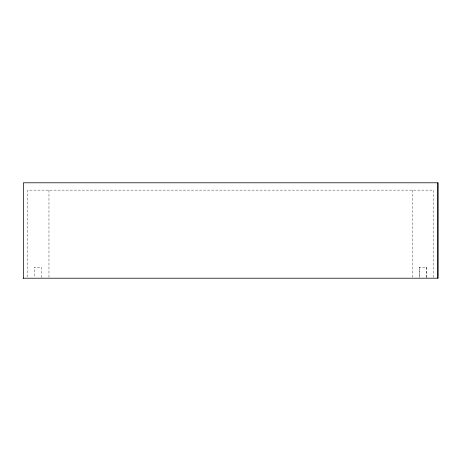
<?xml version="1.0" encoding="UTF-8"?>
<svg xmlns="http://www.w3.org/2000/svg" width="461" height="461" viewBox="0 0 461 461"><rect width="100%" height="100%" fill="white"/><g stroke="black" fill="none" stroke-linecap="round" stroke-linejoin="round"><path stroke-width="0.35" stroke-dasharray="2.31 1.73" d="M433.547 277.487L433.547 190.134L27.677 190.134L27.677 277.487M426.84 277.516L426.84 267.196L419.233 267.196L419.233 277.516M426.575 267.196L426.575 277.516M419.533 267.196L419.533 277.516M412.261 190.134L412.261 277.487M48.964 190.134L48.964 277.487M41.525 277.516L41.525 267.196L34.218 267.196L34.218 277.516"/><path stroke-width="0.69" d="M23.05 278.208L437.95 278.208L437.95 182.792L23.367 182.792L23.367 278.208M437.864 182.792L437.864 278.208"/></g></svg>
